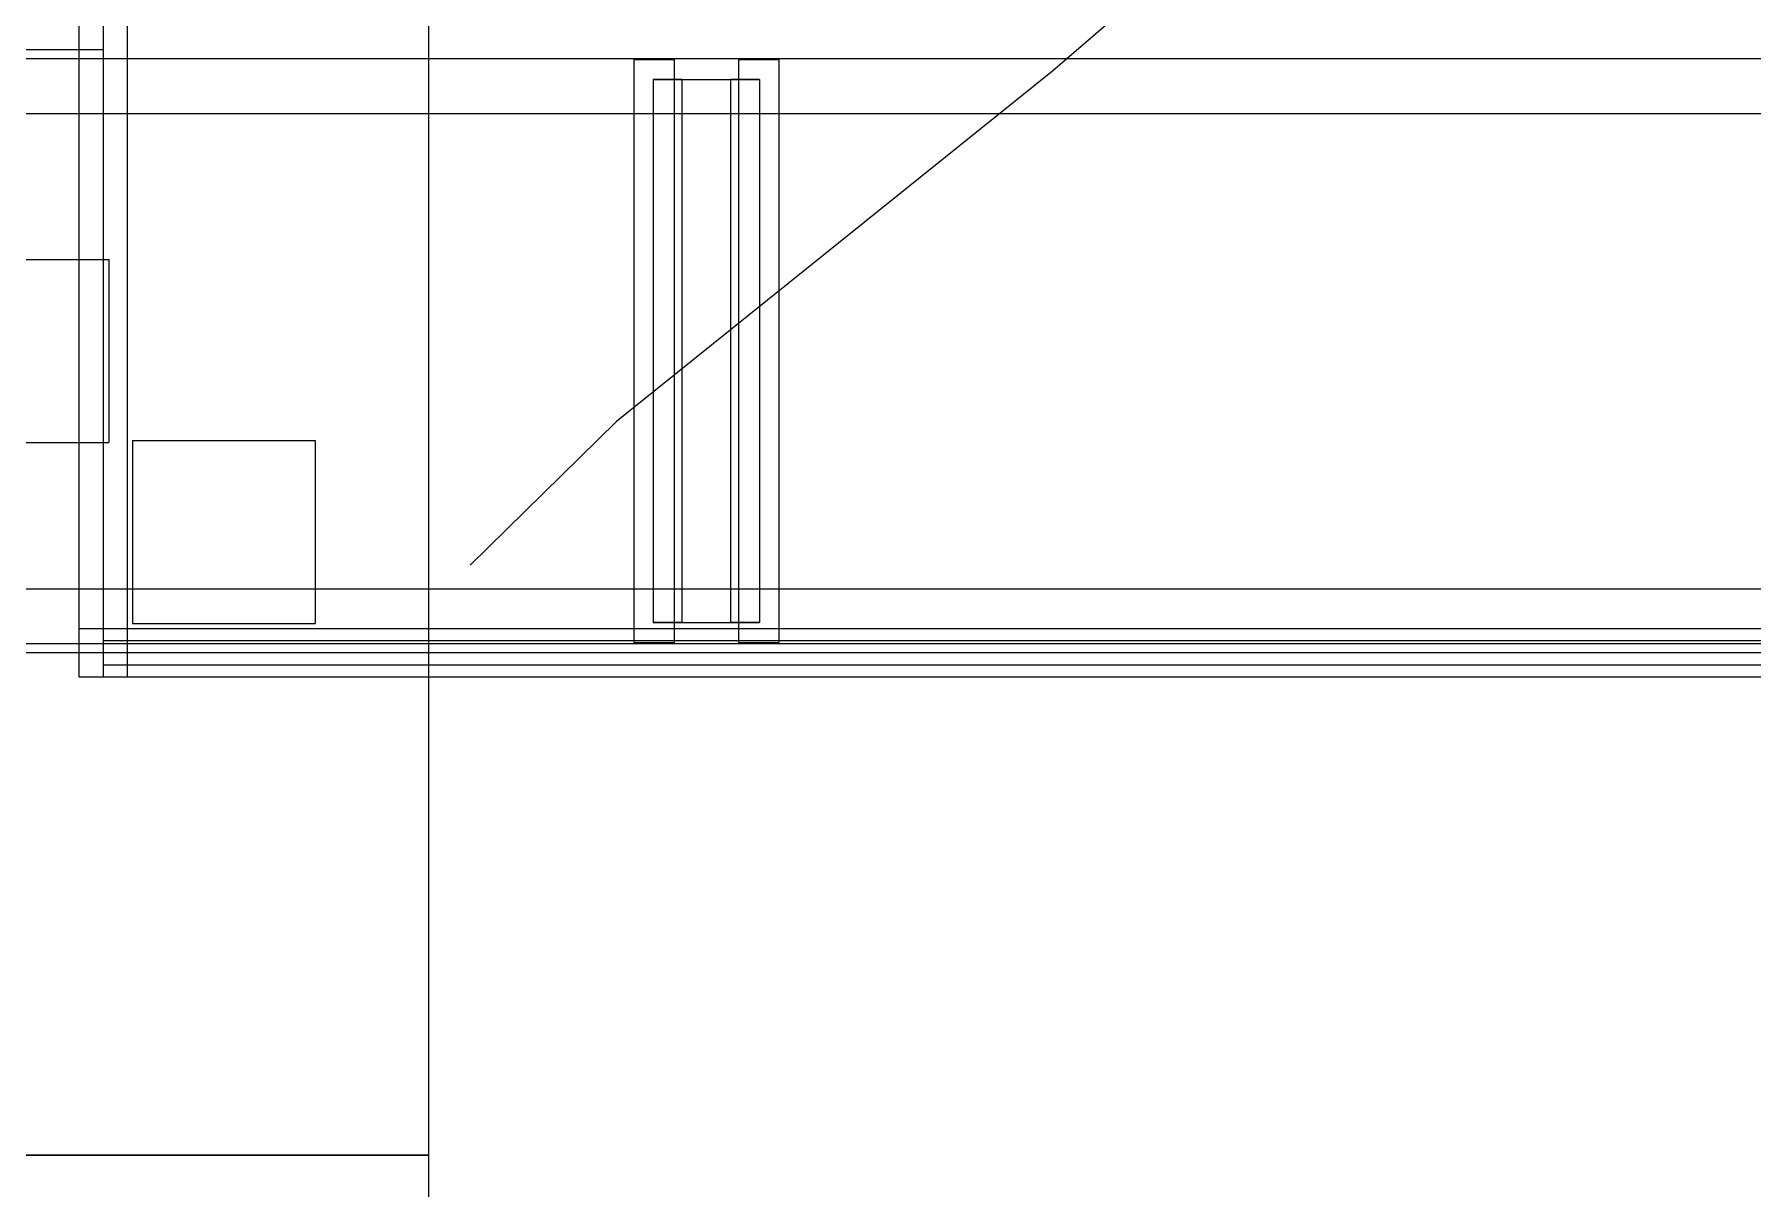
# Model space of a CAD drawing. Header units: millimetres. Extents: x -1175 to 655, y -895 to 720.
# Drawn here: x -434.78 to -387.78, y -362.96 to -331.39 of the extents above; entities that cross this region are included whole.
import ezdxf

# ---------------------------------------------------------------- set-up
doc = ezdxf.new("R2010")
doc.units = ezdxf.units.MM
doc.layers.add('HIDDEN', color=8, linetype='Continuous')
doc.layers.add('VISIBLE', color=7, linetype='Continuous')

msp = doc.modelspace()

# ---------------------------------------------------------------- linework, layer by layer
at = {"layer": 'HIDDEN'}
for points in [[(-424, -310.048), (-424, -370.048)], [(-433.56, -313.098), (-433.56, -348.298)], [(-433.56, -313.098), (-433.56, -348.298)], [(-433.56, -313.098), (-433.56, -348.298)], [(-433.56, -313.098), (-433.56, -348.298)], [(-432.9, -313.098), (-432.9, -348.298)], [(-432.9, -313.098), (-432.9, -348.298)], [(-432.9, -313.098), (-432.9, -348.298)], [(-432.9, -313.098), (-432.9, -348.298)], [(-432.24, -313.098), (-432.24, -348.298)], [(-432.24, -313.098), (-432.24, -348.298)], [(-432.24, -313.098), (-432.24, -348.298)], [(-432.24, -313.098), (-432.24, -348.298)], [(-424, -318.048), (-424, -362.048)], [(-424, -318.048), (-424, -362.048)], [(-398.366, -325.016), (-406.933, -332.39)], [(-443.9, -331.798), (-432.9, -331.798)], [(-443.9, -331.798), (-432.9, -331.798)], [(-432.9, -331.798), (-432.9, -348.298)], [(-432.9, -331.798), (-432.9, -348.298)], [(-475, -332.048), (-64, -332.048)], [(-424, -332.048), (-424, -348.048)], [(-418.38, -332.073), (-417.28, -332.073)], [(-418.38, -332.073), (-417.28, -332.073)], [(-418.38, -332.073), (-418.38, -348.023)], [(-418.38, -332.073), (-418.38, -348.023)], [(-417.28, -332.073), (-417.28, -348.023)], [(-417.28, -332.073), (-417.28, -348.023)], [(-415.52, -332.073), (-414.42, -332.073)], [(-415.52, -332.073), (-414.42, -332.073)], [(-415.52, -332.073), (-415.52, -348.023)], [(-415.52, -332.073), (-415.52, -348.023)], [(-414.42, -332.073), (-414.42, -348.023)], [(-414.42, -332.073), (-414.42, -348.023)], [(-406.933, -332.39), (-418.852, -341.972)], [(-417.857, -332.623), (-415.734, -332.623)], [(-417.857, -332.623), (-417.066, -332.623)], [(-417.857, -332.623), (-417.857, -347.473)], [(-417.857, -332.623), (-415.734, -332.623)], [(-417.066, -332.623), (-417.857, -332.623)], [(-417.857, -332.623), (-417.857, -347.473)], [(-417.857, -332.623), (-415.734, -332.623)], [(-417.857, -332.623), (-417.066, -332.623)], [(-417.857, -332.623), (-417.857, -347.473)], [(-417.857, -332.623), (-415.734, -332.623)], [(-417.066, -332.623), (-417.857, -332.623)], [(-417.857, -332.623), (-417.857, -347.473)], [(-417.857, -332.623), (-415.734, -332.623)], [(-417.857, -332.623), (-417.066, -332.623)], [(-417.857, -332.623), (-417.857, -347.473)], [(-417.857, -332.623), (-415.734, -332.623)], [(-417.066, -332.623), (-417.857, -332.623)], [(-417.857, -332.623), (-417.857, -347.473)], [(-417.857, -332.623), (-415.734, -332.623)], [(-417.857, -332.623), (-417.066, -332.623)], [(-417.857, -332.623), (-417.857, -347.473)], [(-417.857, -332.623), (-415.734, -332.623)], [(-417.066, -332.623), (-417.857, -332.623)], [(-417.857, -332.623), (-417.857, -347.473)], [(-417.857, -332.623), (-415.734, -332.623)], [(-417.857, -332.623), (-417.066, -332.623)], [(-417.857, -332.623), (-417.857, -347.473)], [(-417.066, -332.623), (-414.943, -332.623)], [(-417.066, -332.623), (-417.066, -347.473)], [(-417.066, -332.623), (-414.943, -332.623)], [(-417.066, -332.623), (-417.066, -347.473)], [(-417.066, -332.623), (-414.943, -332.623)], [(-417.066, -332.623), (-417.066, -347.473)], [(-417.066, -332.623), (-414.943, -332.623)], [(-417.066, -332.623), (-417.066, -347.473)], [(-417.066, -332.623), (-414.943, -332.623)], [(-417.066, -332.623), (-417.066, -347.473)], [(-417.066, -332.623), (-414.943, -332.623)], [(-417.066, -332.623), (-417.066, -347.473)], [(-417.066, -332.623), (-414.943, -332.623)], [(-417.066, -332.623), (-417.066, -347.473)], [(-417.066, -332.623), (-414.943, -332.623)], [(-417.066, -332.623), (-417.066, -347.473)], [(-417.066, -332.623), (-414.943, -332.623)], [(-417.066, -332.623), (-417.066, -347.473)], [(-415.734, -332.623), (-414.943, -332.623)], [(-415.734, -332.623), (-415.734, -347.473)], [(-414.943, -332.623), (-415.734, -332.623)], [(-415.734, -332.623), (-415.734, -347.473)], [(-415.734, -332.623), (-414.943, -332.623)], [(-415.734, -332.623), (-415.734, -347.473)], [(-414.943, -332.623), (-415.734, -332.623)], [(-415.734, -332.623), (-415.734, -347.473)], [(-415.734, -332.623), (-414.943, -332.623)], [(-415.734, -332.623), (-415.734, -347.473)], [(-414.943, -332.623), (-415.734, -332.623)], [(-415.734, -332.623), (-415.734, -347.473)], [(-415.734, -332.623), (-414.943, -332.623)], [(-415.734, -332.623), (-415.734, -347.473)], [(-414.943, -332.623), (-415.734, -332.623)], [(-415.734, -332.623), (-415.734, -347.473)], [(-415.734, -332.623), (-414.943, -332.623)], [(-415.734, -332.623), (-415.734, -347.473)], [(-414.943, -332.623), (-414.943, -347.473)], [(-414.943, -332.623), (-414.943, -347.473)], [(-414.943, -332.623), (-414.943, -347.473)], [(-414.943, -332.623), (-414.943, -347.473)], [(-414.943, -332.623), (-414.943, -347.473)], [(-414.943, -332.623), (-414.943, -347.473)], [(-414.943, -332.623), (-414.943, -347.473)], [(-414.943, -332.623), (-414.943, -347.473)], [(-414.943, -332.623), (-414.943, -347.473)], [(-475, -333.548), (-64, -333.548)], [(-475, -333.548), (-64, -333.548)], [(-485.496, -337.548), (-432.745, -337.548)], [(-436.504, -337.548), (-432.745, -337.548)], [(-432.745, -337.548), (-432.745, -342.548)], [(-418.852, -341.972), (-422.859, -345.907)], [(-485.496, -342.548), (-432.745, -342.548)], [(-436.504, -342.548), (-432.745, -342.548)], [(-432.1, -342.498), (-427.1, -342.498)], [(-432.1, -342.498), (-427.1, -342.498)], [(-432.1, -342.498), (-432.1, -347.498)], [(-432.1, -342.498), (-432.1, -347.498)], [(-427.1, -342.498), (-427.1, -347.498)], [(-427.1, -342.498), (-427.1, -347.498)], [(-475, -346.548), (-64, -346.548)], [(-475, -346.548), (-64, -346.548)], [(-433.56, -347.638), (-432.24, -347.638)], [(-433.56, -347.638), (-432.24, -347.638)], [(-433.56, -347.638), (-433.56, -348.958)], [(-433.56, -347.638), (-433.56, -348.958)], [(-432.9, -347.638), (-306.4, -347.638)], [(-432.9, -347.638), (-306.4, -347.638)], [(-432.9, -347.638), (-432.9, -348.958)], [(-432.9, -347.638), (-432.9, -348.958)], [(-432.9, -347.638), (-306.4, -347.638)], [(-432.9, -347.638), (-306.4, -347.638)], [(-432.9, -347.638), (-432.9, -348.958)], [(-432.9, -347.638), (-432.9, -348.958)], [(-432.24, -347.638), (-432.24, -348.958)], [(-432.24, -347.638), (-432.24, -348.958)], [(-432.1, -347.498), (-427.1, -347.498)], [(-432.1, -347.498), (-427.1, -347.498)], [(-417.857, -347.473), (-415.734, -347.473)], [(-417.857, -347.473), (-417.066, -347.473)], [(-417.857, -347.473), (-415.734, -347.473)], [(-417.066, -347.473), (-417.857, -347.473)], [(-417.857, -347.473), (-415.734, -347.473)], [(-417.857, -347.473), (-417.066, -347.473)], [(-417.857, -347.473), (-415.734, -347.473)], [(-417.066, -347.473), (-417.857, -347.473)], [(-417.857, -347.473), (-415.734, -347.473)], [(-417.857, -347.473), (-417.066, -347.473)], [(-417.857, -347.473), (-415.734, -347.473)], [(-417.066, -347.473), (-417.857, -347.473)], [(-417.857, -347.473), (-415.734, -347.473)], [(-417.857, -347.473), (-417.066, -347.473)], [(-417.857, -347.473), (-415.734, -347.473)], [(-417.066, -347.473), (-417.857, -347.473)], [(-417.857, -347.473), (-415.734, -347.473)], [(-417.857, -347.473), (-417.066, -347.473)], [(-417.066, -347.473), (-414.943, -347.473)], [(-417.066, -347.473), (-414.943, -347.473)], [(-417.066, -347.473), (-414.943, -347.473)], [(-417.066, -347.473), (-414.943, -347.473)], [(-417.066, -347.473), (-414.943, -347.473)], [(-417.066, -347.473), (-414.943, -347.473)], [(-417.066, -347.473), (-414.943, -347.473)], [(-417.066, -347.473), (-414.943, -347.473)], [(-417.066, -347.473), (-414.943, -347.473)], [(-415.734, -347.473), (-414.943, -347.473)], [(-414.943, -347.473), (-415.734, -347.473)], [(-415.734, -347.473), (-414.943, -347.473)], [(-414.943, -347.473), (-415.734, -347.473)], [(-415.734, -347.473), (-414.943, -347.473)], [(-414.943, -347.473), (-415.734, -347.473)], [(-415.734, -347.473), (-414.943, -347.473)], [(-414.943, -347.473), (-415.734, -347.473)], [(-415.734, -347.473), (-414.943, -347.473)], [(-475, -348.048), (-64, -348.048)], [(-432.9, -347.968), (-306.4, -347.968)], [(-432.9, -347.968), (-306.4, -347.968)], [(-432.9, -347.968), (-432.9, -348.628)], [(-432.9, -347.968), (-432.9, -348.628)], [(-418.38, -348.023), (-417.28, -348.023)], [(-418.38, -348.023), (-417.28, -348.023)], [(-415.52, -348.023), (-414.42, -348.023)], [(-415.52, -348.023), (-414.42, -348.023)], [(-443.9, -348.298), (-432.9, -348.298)], [(-443.9, -348.298), (-432.9, -348.298)], [(-433.56, -348.298), (-432.24, -348.298)], [(-433.56, -348.298), (-432.24, -348.298)], [(-433.56, -348.298), (-432.24, -348.298)], [(-433.56, -348.298), (-432.24, -348.298)], [(-432.9, -348.298), (-306.4, -348.298)], [(-432.9, -348.298), (-306.4, -348.298)], [(-432.9, -348.298), (-306.4, -348.298)], [(-432.9, -348.298), (-306.4, -348.298)], [(-432.9, -348.628), (-306.4, -348.628)], [(-432.9, -348.628), (-306.4, -348.628)], [(-433.56, -348.958), (-432.24, -348.958)], [(-433.56, -348.958), (-432.24, -348.958)], [(-432.9, -348.958), (-306.4, -348.958)], [(-432.9, -348.958), (-306.4, -348.958)], [(-432.9, -348.958), (-352, -348.958)], [(-432.9, -348.958), (-306.4, -348.958)], [(-448, -362.048), (-424, -362.048)], [(-433.128, -362.048), (-436, -362.048)], [(-436, -362.048), (-433.128, -362.048)], [(-430.423, -362.048), (-433.128, -362.048)], [(-433.128, -362.048), (-430.423, -362.048)], [(-428.043, -362.048), (-430.423, -362.048)], [(-430.423, -362.048), (-428.043, -362.048)], [(-426.124, -362.048), (-428.043, -362.048)], [(-428.043, -362.048), (-426.124, -362.048)], [(-424.78, -362.048), (-426.124, -362.048)], [(-426.124, -362.048), (-424.78, -362.048)], [(-424.087, -362.048), (-424.78, -362.048)], [(-424.78, -362.048), (-424.087, -362.048)], [(-424, -362.048), (-424.087, -362.048)], [(-424.087, -362.048), (-424, -362.048)]]:
    msp.add_lwpolyline(points, dxfattribs=at)
at = {"layer": 'VISIBLE'}
for points in [[(-424, -310.048), (-424, -332.048)], [(-475, -332.048), (-97.5, -332.048)], [(-475, -348.048), (-97.5, -348.048)], [(-424, -348.048), (-424, -370.048)], [(-448, -362.048), (-424, -362.048)]]:
    msp.add_lwpolyline(points, dxfattribs=at)

doc.saveas('drawing.dxf')
